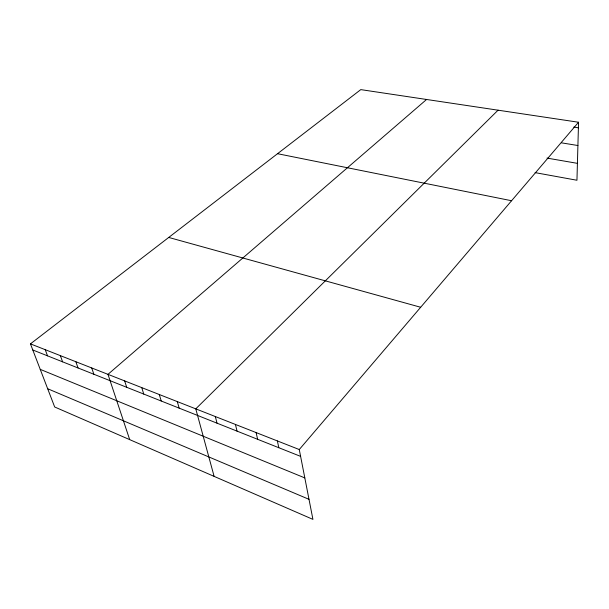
<?xml version="1.0" encoding="UTF-8"?>
<svg xmlns="http://www.w3.org/2000/svg" width="609" height="609" viewBox="0 0 609 609"><rect width="100%" height="100%" fill="white"/><g stroke="black" fill="none" stroke-linecap="round" stroke-linejoin="round"><path stroke-width="0.91" d="M578.55 122.242L299.27 449.541L312.927 519.378L54.673 406.987L30.45 343.872L360.787 89.622L578.55 122.242L576.951 180.249L535.098 172.629M498.071 110.183L195.771 408.86L214.117 476.375M426.566 99.48L107.976 374.345L129.694 439.637M573.777 127.098L578.398 127.806M561.468 142.841L577.911 145.521M546.996 158.089L577.416 163.349M277.529 153.704L511.575 200.734M168.723 237.449L420.674 307.263M30.45 343.872L299.27 449.541M32.795 349.992L300.61 456.377M40.232 369.358L304.82 477.92M47.669 388.732L309.007 499.327M45.218 349.68L47.525 355.839M60.344 355.626L62.605 361.83M75.836 361.716L78.051 367.965M91.708 367.95L93.87 374.253M124.647 380.899L126.702 387.294M141.752 387.621L143.747 394.061M159.292 394.518L161.218 401.004M177.288 401.59L179.153 408.129M215.32 416.541L217.032 423.171M235.424 424.443L237.053 431.126M256.1 432.573L257.637 439.302M277.377 440.939L278.815 447.714"/></g></svg>
